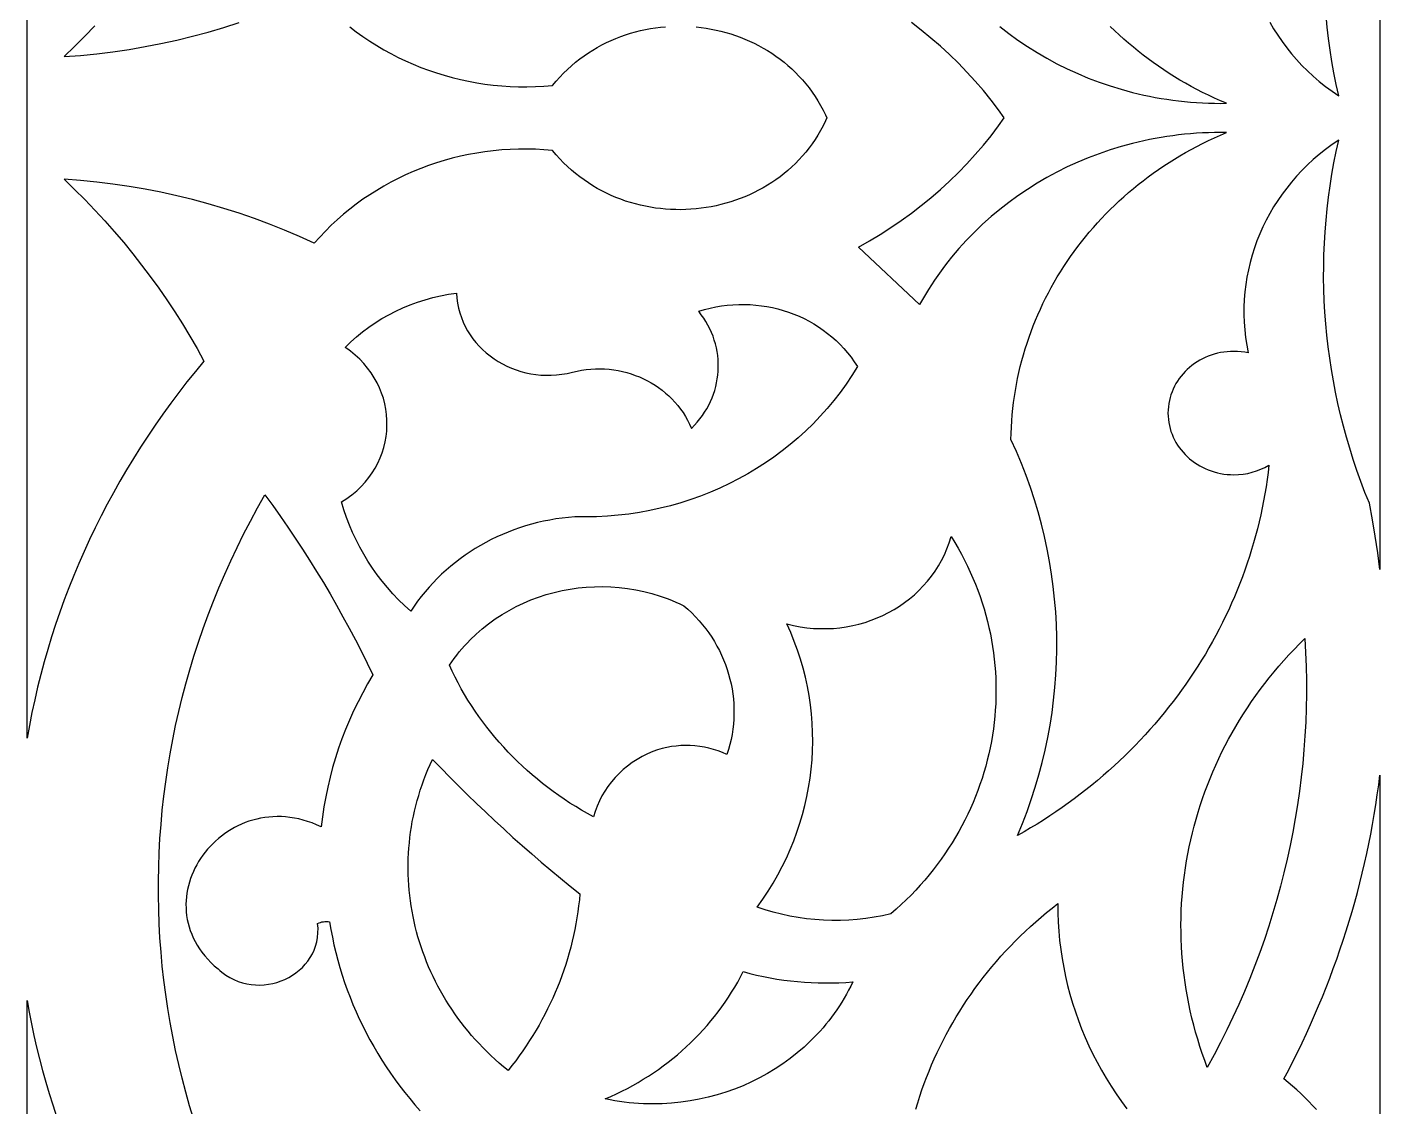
# Model space of a CAD drawing. Extents: x 1908 to 2928, y -299 to 721.
# Drawn here: x 2747.6 to 2827.6, y 153 to 216.8 of the extents above; entities that cross this region are included whole.
import ezdxf

# ---------------------------------------------------------------- set-up
doc = ezdxf.new("R2010")
doc.units = 0
doc.layers.add('BITMAP_LAYER', color=18, linetype='CONTINUOUS')

msp = doc.modelspace()

# ---------------------------------------------------------------- linework, layer by layer
at = {"layer": 'BITMAP_LAYER'}
for points in [[(2787.111, 216.797), (2787.409, 216.763), (2787.706, 216.721), (2788.001, 216.671), (2788.295, 216.611), (2788.587, 216.543), (2788.876, 216.467), (2789.163, 216.382), (2789.447, 216.289), (2789.728, 216.187), (2790.005, 216.077), (2790.279, 215.958), (2790.55, 215.831), (2790.816, 215.696), (2791.078, 215.553), (2791.335, 215.401), (2791.588, 215.241), (2791.836, 215.073), (2792.078, 214.897), (2792.315, 214.713), (2792.546, 214.52), (2792.77, 214.32), (2792.989, 214.111), (2793.201, 213.895), (2793.406, 213.671), (2793.604, 213.439), (2793.794, 213.199), (2793.977, 212.951), (2794.153, 212.695), (2794.32, 212.432), (2794.478, 212.16), (2794.628, 211.882), (2794.77, 211.595), (2794.848, 211.421), (2794.77, 211.247), (2794.628, 210.961), (2794.478, 210.682), (2794.32, 210.411), (2794.153, 210.148), (2793.977, 209.892), (2793.794, 209.644), (2793.604, 209.404), (2793.406, 209.172), (2793.201, 208.947), (2792.989, 208.731), (2792.77, 208.523), (2792.546, 208.322), (2792.315, 208.13), (2792.078, 207.946), (2791.836, 207.769), (2791.588, 207.601), (2791.335, 207.442), (2791.078, 207.29), (2790.816, 207.146), (2790.55, 207.011), (2790.279, 206.884), (2790.005, 206.766), (2789.728, 206.655), (2789.447, 206.554), (2789.163, 206.46), (2788.876, 206.375), (2788.587, 206.299), (2788.295, 206.231), (2788.001, 206.172), (2787.706, 206.121), (2787.409, 206.079), (2787.111, 206.046), (2786.812, 206.021), (2786.512, 206.006), (2786.212, 205.998), (2785.911, 206), (2785.61, 206.011), (2785.31, 206.03), (2785.01, 206.059), (2784.711, 206.096), (2784.413, 206.142), (2784.116, 206.197), (2783.821, 206.262), (2783.527, 206.335), (2783.236, 206.418), (2782.947, 206.509), (2782.66, 206.61), (2782.376, 206.721), (2782.096, 206.84), (2781.818, 206.969), (2781.544, 207.107), (2781.274, 207.254), (2781.008, 207.411), (2780.746, 207.577), (2780.489, 207.752), (2780.237, 207.937), (2779.99, 208.132), (2779.748, 208.336), (2779.511, 208.55), (2779.281, 208.773), (2779.056, 209.007), (2778.838, 209.249), (2778.627, 209.502), (2778.122, 209.543), (2777.619, 209.569), (2777.116, 209.58), (2776.615, 209.577), (2776.116, 209.559), (2775.619, 209.526), (2775.124, 209.48), (2774.632, 209.418), (2774.144, 209.343), (2773.659, 209.254), (2773.177, 209.151), (2772.7, 209.034), (2772.227, 208.904), (2771.759, 208.76), (2771.297, 208.603), (2770.839, 208.432), (2770.388, 208.249), (2769.942, 208.053), (2769.504, 207.843), (2769.071, 207.622), (2768.646, 207.387), (2768.229, 207.14), (2767.819, 206.881), (2767.417, 206.61), (2767.024, 206.326), (2766.64, 206.031), (2766.264, 205.724), (2765.899, 205.406), (2765.543, 205.075), (2765.197, 204.734), (2764.861, 204.381), (2764.536, 204.017), (2763.666, 204.412), (2762.787, 204.787), (2761.899, 205.14), (2761.003, 205.473), (2760.099, 205.785), (2759.187, 206.075), (2758.268, 206.345), (2757.343, 206.593), (2756.411, 206.82), (2755.474, 207.025), (2754.531, 207.208), (2753.583, 207.37), (2752.63, 207.51), (2751.674, 207.627), (2750.713, 207.723), (2749.75, 207.797), (2750.369, 207.2), (2750.975, 206.592), (2751.568, 205.973), (2752.148, 205.344), (2752.714, 204.704), (2753.267, 204.055), (2753.806, 203.396), (2754.331, 202.727), (2754.843, 202.049), (2755.34, 201.361), (2755.822, 200.664), (2756.291, 199.959), (2756.744, 199.245), (2757.183, 198.522), (2757.607, 197.791), (2758.016, 197.052), (2757.507, 196.438), (2757.009, 195.817), (2756.523, 195.19), (2756.048, 194.556), (2755.585, 193.916), (2755.133, 193.27), (2754.692, 192.618), (2754.263, 191.96), (2753.845, 191.296), (2753.439, 190.626), (2753.045, 189.951), (2752.662, 189.271), (2752.292, 188.586), (2751.933, 187.895), (2751.586, 187.2), (2751.251, 186.499), (2750.928, 185.794), (2750.617, 185.085), (2750.318, 184.371), (2750.031, 183.653), (2749.756, 182.931), (2749.494, 182.205), (2749.244, 181.475), (2749.006, 180.742), (2748.781, 180.005), (2748.568, 179.264), (2748.367, 178.52), (2748.179, 177.773), (2748.004, 177.024), (2747.841, 176.271), (2747.691, 175.515), (2747.554, 174.757), (2747.554, 211.421), (2747.554, 248.085)], [(2827.554, 238.106), (2827.554, 211.421), (2827.554, 184.736), (2827.427, 185.717), (2827.28, 186.696), (2827.113, 187.672), (2826.927, 188.645), (2826.669, 189.288), (2826.425, 189.935), (2826.193, 190.584), (2825.973, 191.237), (2825.767, 191.893), (2825.574, 192.551), (2825.393, 193.212), (2825.226, 193.876), (2825.071, 194.542), (2824.929, 195.21), (2824.8, 195.88), (2824.684, 196.551), (2824.581, 197.225), (2824.491, 197.899), (2824.414, 198.576), (2824.35, 199.253), (2824.3, 199.931), (2824.262, 200.61), (2824.237, 201.29), (2824.225, 201.97), (2824.227, 202.651), (2824.242, 203.332), (2824.269, 204.013), (2824.31, 204.693), (2824.365, 205.374), (2824.432, 206.053), (2824.512, 206.733), (2824.606, 207.411), (2824.713, 208.089), (2824.834, 208.765), (2824.967, 209.44), (2825.114, 210.114), (2824.719, 209.842), (2824.337, 209.559), (2823.968, 209.264), (2823.612, 208.958), (2823.27, 208.641), (2822.941, 208.314), (2822.626, 207.978), (2822.325, 207.631), (2822.039, 207.276), (2821.767, 206.912), (2821.509, 206.539), (2821.266, 206.159), (2821.039, 205.772), (2820.826, 205.377), (2820.628, 204.976), (2820.446, 204.568), (2820.279, 204.155), (2820.128, 203.736), (2819.994, 203.312), (2819.875, 202.884), (2819.772, 202.451), (2819.686, 202.015), (2819.617, 201.575), (2819.564, 201.133), (2819.529, 200.688), (2819.51, 200.24), (2819.509, 199.791), (2819.525, 199.341), (2819.559, 198.889), (2819.611, 198.438), (2819.681, 197.986), (2819.769, 197.534), (2819.561, 197.573), (2819.349, 197.601), (2819.133, 197.618), (2818.913, 197.623), (2818.713, 197.619), (2818.515, 197.605), (2818.321, 197.581), (2818.129, 197.549), (2817.941, 197.509), (2817.756, 197.46), (2817.575, 197.402), (2817.398, 197.337), (2817.226, 197.264), (2817.058, 197.183), (2816.895, 197.096), (2816.737, 197.001), (2816.585, 196.899), (2816.438, 196.791), (2816.297, 196.676), (2816.161, 196.556), (2816.032, 196.429), (2815.91, 196.297), (2815.795, 196.159), (2815.686, 196.016), (2815.585, 195.868), (2815.491, 195.715), (2815.405, 195.558), (2815.327, 195.397), (2815.258, 195.231), (2815.196, 195.062), (2815.144, 194.889), (2815.101, 194.712), (2815.066, 194.533), (2815.042, 194.35), (2815.027, 194.165), (2815.021, 193.978), (2815.027, 193.79), (2815.042, 193.605), (2815.066, 193.423), (2815.101, 193.243), (2815.144, 193.067), (2815.196, 192.894), (2815.258, 192.724), (2815.327, 192.559), (2815.405, 192.397), (2815.491, 192.24), (2815.585, 192.087), (2815.686, 191.939), (2815.795, 191.796), (2815.91, 191.659), (2816.032, 191.526), (2816.161, 191.4), (2816.297, 191.279), (2816.438, 191.165), (2816.585, 191.056), (2816.737, 190.955), (2816.895, 190.86), (2817.058, 190.772), (2817.226, 190.692), (2817.398, 190.618), (2817.575, 190.553), (2817.756, 190.496), (2817.941, 190.447), (2818.129, 190.406), (2818.321, 190.374), (2818.515, 190.351), (2818.713, 190.337), (2818.913, 190.332), (2819.19, 190.341), (2819.463, 190.369), (2819.733, 190.414), (2819.999, 190.476), (2820.259, 190.556), (2820.511, 190.653), (2820.756, 190.766), (2820.992, 190.896), (2820.942, 190.471), (2820.886, 190.047), (2820.822, 189.624), (2820.753, 189.204), (2820.676, 188.785), (2820.594, 188.367), (2820.505, 187.952), (2820.409, 187.538), (2820.308, 187.126), (2820.2, 186.716), (2820.086, 186.309), (2819.965, 185.903), (2819.839, 185.499), (2819.706, 185.097), (2819.567, 184.698), (2819.423, 184.301), (2819.272, 183.906), (2819.115, 183.513), (2818.953, 183.123), (2818.784, 182.736), (2818.61, 182.351), (2818.43, 181.969), (2818.244, 181.589), (2818.052, 181.212), (2817.855, 180.838), (2817.652, 180.466), (2817.443, 180.098), (2817.229, 179.732), (2817.009, 179.37), (2816.784, 179.01), (2816.553, 178.654), (2816.317, 178.3), (2816.075, 177.95), (2815.828, 177.604), (2815.576, 177.26), (2815.319, 176.92), (2815.056, 176.584), (2814.788, 176.251), (2814.515, 175.921), (2814.237, 175.595), (2813.953, 175.273), (2813.665, 174.954), (2813.371, 174.64), (2813.073, 174.329), (2812.77, 174.022), (2812.461, 173.719), (2812.148, 173.42), (2811.83, 173.124), (2811.508, 172.834), (2811.18, 172.547), (2810.848, 172.264), (2810.511, 171.986), (2810.17, 171.712), (2809.824, 171.443), (2809.473, 171.178), (2809.118, 170.917), (2808.758, 170.661), (2808.394, 170.41), (2808.026, 170.163), (2807.653, 169.921), (2807.276, 169.684), (2806.894, 169.452), (2806.509, 169.225), (2806.119, 169.002), (2806.412, 169.711), (2806.685, 170.425), (2806.939, 171.143), (2807.173, 171.866), (2807.387, 172.592), (2807.582, 173.323), (2807.756, 174.056), (2807.912, 174.792), (2808.047, 175.531), (2808.163, 176.271), (2808.259, 177.014), (2808.335, 177.758), (2808.392, 178.503), (2808.429, 179.249), (2808.446, 179.995), (2808.444, 180.742), (2808.422, 181.488), (2808.38, 182.234), (2808.319, 182.978), (2808.238, 183.721), (2808.137, 184.463), (2808.017, 185.202), (2807.877, 185.939), (2807.718, 186.674), (2807.539, 187.405), (2807.34, 188.133), (2807.122, 188.857), (2806.884, 189.577), (2806.627, 190.293), (2806.35, 191.004), (2806.053, 191.71), (2805.737, 192.41), (2805.745, 192.778), (2805.76, 193.145), (2805.782, 193.51), (2805.811, 193.874), (2805.847, 194.237), (2805.889, 194.598), (2805.939, 194.958), (2805.996, 195.316), (2806.059, 195.672), (2806.129, 196.027), (2806.205, 196.38), (2806.289, 196.731), (2806.378, 197.079), (2806.475, 197.426), (2806.577, 197.771), (2806.686, 198.113), (2806.802, 198.453), (2806.924, 198.791), (2807.052, 199.127), (2807.186, 199.46), (2807.326, 199.79), (2807.473, 200.118), (2807.626, 200.443), (2807.784, 200.765), (2807.949, 201.084), (2808.119, 201.401), (2808.295, 201.714), (2808.477, 202.025), (2808.665, 202.332), (2808.859, 202.636), (2809.058, 202.937), (2809.263, 203.235), (2809.473, 203.529), (2809.689, 203.819), (2809.91, 204.106), (2810.137, 204.39), (2810.369, 204.669), (2810.606, 204.945), (2810.849, 205.217), (2811.097, 205.485), (2811.35, 205.749), (2811.608, 206.009), (2811.871, 206.265), (2812.139, 206.517), (2812.412, 206.765), (2812.69, 207.008), (2812.973, 207.246), (2813.26, 207.48), (2813.553, 207.71), (2813.85, 207.935), (2814.152, 208.155), (2814.458, 208.371), (2814.769, 208.581), (2815.084, 208.787), (2815.404, 208.988), (2815.728, 209.184), (2816.057, 209.374), (2816.389, 209.559), (2816.726, 209.739), (2817.068, 209.914), (2817.413, 210.083), (2817.763, 210.247), (2818.116, 210.405), (2818.474, 210.558), (2818.117, 210.56), (2817.762, 210.557), (2817.407, 210.548), (2817.053, 210.533), (2816.701, 210.512), (2816.35, 210.485), (2816, 210.453), (2815.651, 210.415), (2815.304, 210.371), (2814.958, 210.322), (2814.614, 210.267), (2814.271, 210.207), (2813.93, 210.141), (2813.591, 210.07), (2813.253, 209.993), (2812.918, 209.911), (2812.253, 209.731), (2811.596, 209.53), (2810.948, 209.308), (2810.309, 209.065), (2809.68, 208.803), (2809.062, 208.521), (2808.454, 208.219), (2807.859, 207.898), (2807.275, 207.558), (2806.704, 207.2), (2806.146, 206.823), (2805.602, 206.428), (2805.072, 206.015), (2804.556, 205.585), (2804.057, 205.138), (2803.573, 204.674), (2803.337, 204.436), (2803.105, 204.194), (2802.877, 203.948), (2802.654, 203.697), (2802.435, 203.443), (2802.221, 203.185), (2802.011, 202.923), (2801.806, 202.657), (2801.605, 202.387), (2801.409, 202.113), (2801.218, 201.836), (2801.032, 201.555), (2800.85, 201.27), (2800.674, 200.982), (2800.502, 200.69), (2800.336, 200.395), (2796.715, 203.787), (2797.369, 204.152), (2798.009, 204.536), (2798.637, 204.936), (2799.25, 205.353), (2799.85, 205.786), (2800.435, 206.236), (2801.006, 206.701), (2801.562, 207.181), (2802.102, 207.677), (2802.626, 208.187), (2803.135, 208.712), (2803.627, 209.251), (2804.102, 209.803), (2804.559, 210.369), (2805, 210.949), (2805.337, 211.421), (2805, 211.894), (2804.559, 212.473), (2804.102, 213.039), (2803.627, 213.592), (2803.135, 214.131), (2802.626, 214.656), (2802.102, 215.166), (2801.562, 215.661), (2801.006, 216.142), (2800.435, 216.607), (2799.85, 217.056)], [(2751.568, 216.87), (2750.975, 216.251), (2750.369, 215.643), (2749.75, 215.046), (2750.713, 215.119), (2751.674, 215.215), (2752.63, 215.333), (2753.583, 215.473), (2754.531, 215.634), (2755.474, 215.818), (2756.411, 216.023), (2757.343, 216.25), (2758.268, 216.498), (2759.187, 216.767), (2760.099, 217.058)], [(2766.64, 216.811), (2767.024, 216.516), (2767.417, 216.233), (2767.819, 215.961), (2768.229, 215.702), (2768.646, 215.455), (2769.071, 215.221), (2769.504, 214.999), (2769.942, 214.79), (2770.388, 214.594), (2770.839, 214.41), (2771.297, 214.24), (2771.759, 214.083), (2772.227, 213.939), (2772.7, 213.809), (2773.177, 213.692), (2773.659, 213.589), (2774.144, 213.499), (2774.632, 213.424), (2775.124, 213.363), (2775.619, 213.316), (2776.116, 213.284), (2776.615, 213.266), (2777.116, 213.262), (2777.619, 213.273), (2778.122, 213.3), (2778.627, 213.341), (2778.838, 213.593), (2779.056, 213.836), (2779.281, 214.069), (2779.511, 214.292), (2779.748, 214.506), (2779.99, 214.71), (2780.237, 214.905), (2780.489, 215.09), (2780.746, 215.266), (2781.008, 215.432), (2781.274, 215.589), (2781.544, 215.736), (2781.818, 215.874), (2782.096, 216.003), (2782.376, 216.122), (2782.66, 216.232), (2782.947, 216.333), (2783.236, 216.425), (2783.527, 216.507), (2783.821, 216.581), (2784.116, 216.645), (2784.413, 216.7), (2784.711, 216.747), (2785.01, 216.784), (2785.31, 216.812)], [(2805.072, 216.827), (2805.602, 216.415), (2806.146, 216.02), (2806.704, 215.643), (2807.275, 215.284), (2807.859, 214.945), (2808.454, 214.624), (2809.062, 214.322), (2809.68, 214.04), (2810.309, 213.777), (2810.948, 213.535), (2811.596, 213.313), (2812.253, 213.112), (2812.918, 212.932), (2813.253, 212.85), (2813.591, 212.773), (2813.93, 212.702), (2814.271, 212.636), (2814.614, 212.576), (2814.958, 212.521), (2815.304, 212.471), (2815.651, 212.428), (2816, 212.39), (2816.35, 212.357), (2816.701, 212.331), (2817.053, 212.31), (2817.407, 212.295), (2817.762, 212.286), (2818.117, 212.282), (2818.474, 212.285), (2818.116, 212.437), (2817.763, 212.595), (2817.413, 212.759), (2817.068, 212.928), (2816.726, 213.103), (2816.389, 213.283), (2816.057, 213.468), (2815.728, 213.659), (2815.404, 213.855), (2815.084, 214.055), (2814.769, 214.261), (2814.458, 214.472), (2814.152, 214.687), (2813.85, 214.907), (2813.553, 215.132), (2813.26, 215.362), (2812.973, 215.596), (2812.69, 215.835), (2812.412, 216.078), (2812.139, 216.325), (2811.871, 216.577), (2811.608, 216.833)], [(2821.039, 217.071), (2821.266, 216.683), (2821.509, 216.303), (2821.767, 215.931), (2822.039, 215.567), (2822.325, 215.211), (2822.626, 214.865), (2822.941, 214.528), (2823.27, 214.201), (2823.612, 213.884), (2823.968, 213.578), (2824.337, 213.284), (2824.719, 213), (2825.114, 212.729), (2824.967, 213.402), (2824.834, 214.077), (2824.713, 214.754), (2824.606, 215.431), (2824.512, 216.11), (2824.432, 216.789), (2824.365, 217.469)], [(2757.409, 152.217), (2757.164, 153.028), (2756.934, 153.843), (2756.72, 154.66), (2756.52, 155.48), (2756.336, 156.303), (2756.167, 157.128), (2756.014, 157.956), (2755.876, 158.785), (2755.753, 159.616), (2755.645, 160.449), (2755.553, 161.284), (2755.476, 162.119), (2755.414, 162.956), (2755.368, 163.794), (2755.337, 164.632), (2755.322, 165.471), (2755.322, 166.31), (2755.337, 167.149), (2755.368, 167.988), (2755.414, 168.827), (2755.475, 169.665), (2755.552, 170.503), (2755.645, 171.339), (2755.753, 172.175), (2755.877, 173.009), (2756.016, 173.842), (2756.17, 174.673), (2756.34, 175.503), (2756.526, 176.33), (2756.727, 177.156), (2756.944, 177.978), (2757.176, 178.799), (2757.424, 179.616), (2757.688, 180.43), (2757.967, 181.242), (2758.262, 182.049), (2758.573, 182.854), (2758.899, 183.654), (2759.241, 184.451), (2759.598, 185.243), (2759.971, 186.031), (2760.36, 186.815), (2760.765, 187.593), (2761.185, 188.367), (2761.621, 189.136), (2762.081, 188.505), (2762.533, 187.869), (2762.977, 187.228), (2763.413, 186.583), (2763.841, 185.933), (2764.261, 185.279), (2764.673, 184.62), (2765.076, 183.956), (2765.471, 183.288), (2765.858, 182.616), (2766.236, 181.94), (2766.606, 181.26), (2766.968, 180.575), (2767.321, 179.887), (2767.666, 179.194), (2768.002, 178.498), (2767.695, 177.977), (2767.404, 177.45), (2767.127, 176.916), (2766.866, 176.376), (2766.62, 175.831), (2766.389, 175.279), (2766.174, 174.723), (2765.974, 174.161), (2765.79, 173.595), (2765.622, 173.025), (2765.469, 172.45), (2765.332, 171.872), (2765.212, 171.29), (2765.107, 170.705), (2765.018, 170.117), (2764.946, 169.526), (2764.678, 169.647), (2764.412, 169.753), (2764.146, 169.845), (2763.882, 169.924), (2763.619, 169.99), (2763.359, 170.042), (2763.1, 170.082), (2762.844, 170.11), (2762.59, 170.125), (2762.339, 170.129), (2762.091, 170.121), (2761.846, 170.102), (2761.605, 170.073), (2761.367, 170.032), (2761.133, 169.982), (2760.903, 169.921), (2760.677, 169.851), (2760.455, 169.771), (2760.239, 169.682), (2760.027, 169.585), (2759.82, 169.479), (2759.619, 169.365), (2759.423, 169.243), (2759.233, 169.113), (2759.049, 168.976), (2758.872, 168.832), (2758.7, 168.681), (2758.536, 168.524), (2758.378, 168.361), (2758.227, 168.192), (2758.083, 168.018), (2757.947, 167.838), (2757.819, 167.653), (2757.699, 167.464), (2757.586, 167.27), (2757.482, 167.073), (2757.387, 166.872), (2757.3, 166.667), (2757.223, 166.459), (2757.155, 166.248), (2757.096, 166.035), (2757.047, 165.82), (2757.007, 165.602), (2756.978, 165.383), (2756.959, 165.163), (2756.951, 164.942), (2756.953, 164.72), (2756.966, 164.497), (2756.991, 164.274), (2757.027, 164.052), (2757.074, 163.83), (2757.134, 163.609), (2757.205, 163.388), (2757.289, 163.169), (2757.385, 162.952), (2757.493, 162.737), (2757.615, 162.524), (2757.75, 162.313), (2757.898, 162.106), (2758.06, 161.901), (2758.235, 161.7), (2758.424, 161.502), (2758.628, 161.309), (2758.846, 161.12), (2758.956, 161.022), (2759.069, 160.929), (2759.3, 160.76), (2759.539, 160.614), (2759.784, 160.489), (2760.034, 160.386), (2760.287, 160.303), (2760.544, 160.241), (2760.803, 160.198), (2761.062, 160.175), (2761.321, 160.17), (2761.578, 160.183), (2761.833, 160.214), (2762.085, 160.263), (2762.331, 160.328), (2762.572, 160.41), (2762.806, 160.507), (2763.032, 160.619), (2763.25, 160.747), (2763.457, 160.888), (2763.652, 161.043), (2763.836, 161.212), (2764.006, 161.394), (2764.162, 161.587), (2764.302, 161.793), (2764.426, 162.01), (2764.532, 162.238), (2764.619, 162.476), (2764.687, 162.724), (2764.733, 162.981), (2764.757, 163.247), (2764.759, 163.522), (2764.736, 163.804), (2764.818, 163.843), (2764.903, 163.874), (2764.99, 163.898), (2765.079, 163.915), (2765.169, 163.924), (2765.26, 163.926), (2765.351, 163.92), (2765.441, 163.906), (2765.519, 163.448), (2765.606, 162.993), (2765.704, 162.54), (2765.811, 162.09), (2765.927, 161.642), (2766.054, 161.198), (2766.189, 160.756), (2766.334, 160.317), (2766.489, 159.882), (2766.653, 159.45), (2766.826, 159.021), (2767.008, 158.596), (2767.2, 158.175), (2767.4, 157.757), (2767.609, 157.343), (2767.828, 156.934), (2768.055, 156.529), (2768.291, 156.128), (2768.535, 155.732), (2768.788, 155.34), (2769.05, 154.953), (2769.32, 154.571), (2769.598, 154.194), (2769.885, 153.822), (2770.18, 153.455), (2770.484, 153.093), (2770.795, 152.738)], [(2823.795, 152.813), (2823.572, 153.053), (2823.345, 153.289), (2823.113, 153.522), (2822.876, 153.75), (2822.634, 153.975), (2822.387, 154.197), (2822.136, 154.414), (2821.88, 154.627), (2822.158, 155.157), (2822.43, 155.689), (2822.695, 156.224), (2822.954, 156.761), (2823.207, 157.3), (2823.453, 157.842), (2823.693, 158.386), (2823.927, 158.932), (2824.154, 159.481), (2824.374, 160.032), (2824.588, 160.584), (2824.796, 161.139), (2824.996, 161.696), (2825.191, 162.254), (2825.379, 162.815), (2825.56, 163.377), (2825.735, 163.941), (2825.903, 164.507), (2826.064, 165.074), (2826.219, 165.644), (2826.367, 166.214), (2826.508, 166.786), (2826.643, 167.36), (2826.771, 167.935), (2826.893, 168.511), (2827.008, 169.089), (2827.116, 169.668), (2827.217, 170.248), (2827.311, 170.829), (2827.399, 171.412), (2827.48, 171.995), (2827.554, 172.58), (2827.554, 146.171)], [(2800.112, 152.838), (2800.225, 153.217), (2800.344, 153.594), (2800.471, 153.97), (2800.604, 154.343), (2800.743, 154.714), (2800.889, 155.083), (2801.042, 155.449), (2801.201, 155.814), (2801.367, 156.175), (2801.539, 156.535), (2801.718, 156.891), (2801.902, 157.245), (2802.094, 157.596), (2802.291, 157.944), (2802.495, 158.29), (2802.705, 158.632), (2802.921, 158.971), (2803.144, 159.307), (2803.372, 159.64), (2803.607, 159.97), (2803.848, 160.296), (2804.095, 160.618), (2804.348, 160.937), (2804.607, 161.252), (2804.872, 161.564), (2805.143, 161.872), (2805.42, 162.176), (2805.702, 162.475), (2805.991, 162.771), (2806.285, 163.063), (2806.585, 163.35), (2806.891, 163.634), (2807.203, 163.913), (2807.52, 164.187), (2807.843, 164.457), (2808.172, 164.722), (2808.506, 164.983), (2808.511, 164.436), (2808.531, 163.891), (2808.565, 163.347), (2808.615, 162.806), (2808.68, 162.268), (2808.76, 161.732), (2808.854, 161.2), (2808.963, 160.67), (2809.087, 160.144), (2809.224, 159.622), (2809.376, 159.104), (2809.542, 158.59), (2809.722, 158.081), (2809.916, 157.576), (2810.124, 157.077), (2810.345, 156.582), (2810.58, 156.093), (2810.829, 155.61), (2811.09, 155.133), (2811.365, 154.662), (2811.653, 154.198), (2811.954, 153.741), (2812.267, 153.29), (2812.594, 152.847)], [(2747.554, 124.04), (2747.554, 159.262), (2747.68, 158.566), (2747.817, 157.871), (2747.964, 157.179), (2748.122, 156.489), (2748.291, 155.802), (2748.47, 155.117), (2748.66, 154.435), (2748.861, 153.756), (2749.072, 153.08), (2749.293, 152.406)]]:
    msp.add_lwpolyline(points, dxfattribs=at)
for points in [[(2772.966, 200.768), (2773.007, 200.471), (2773.066, 200.181), (2773.142, 199.897), (2773.234, 199.621), (2773.343, 199.353), (2773.466, 199.093), (2773.604, 198.841), (2773.757, 198.598), (2773.923, 198.365), (2774.101, 198.141), (2774.292, 197.927), (2774.495, 197.724), (2774.709, 197.532), (2774.934, 197.351), (2775.168, 197.182), (2775.412, 197.025), (2775.665, 196.88), (2775.926, 196.749), (2776.195, 196.631), (2776.47, 196.526), (2776.753, 196.435), (2777.041, 196.359), (2777.334, 196.298), (2777.633, 196.253), (2777.935, 196.223), (2778.241, 196.209), (2778.55, 196.211), (2778.861, 196.231), (2779.174, 196.268), (2779.488, 196.322), (2779.803, 196.395), (2780.076, 196.458), (2780.349, 196.51), (2780.623, 196.548), (2780.896, 196.575), (2781.168, 196.589), (2781.439, 196.592), (2781.709, 196.582), (2781.976, 196.562), (2782.242, 196.529), (2782.504, 196.486), (2782.764, 196.432), (2783.02, 196.367), (2783.273, 196.291), (2783.521, 196.205), (2783.765, 196.109), (2784.004, 196.002), (2784.237, 195.886), (2784.465, 195.76), (2784.686, 195.624), (2784.902, 195.479), (2785.11, 195.325), (2785.311, 195.161), (2785.504, 194.989), (2785.69, 194.808), (2785.867, 194.619), (2786.035, 194.422), (2786.194, 194.216), (2786.344, 194.003), (2786.483, 193.781), (2786.613, 193.553), (2786.732, 193.316), (2786.839, 193.073), (2787.016, 193.253), (2787.183, 193.439), (2787.34, 193.631), (2787.486, 193.827), (2787.621, 194.029), (2787.746, 194.234), (2787.861, 194.444), (2787.965, 194.658), (2788.059, 194.874), (2788.142, 195.094), (2788.215, 195.317), (2788.277, 195.542), (2788.329, 195.768), (2788.37, 195.997), (2788.4, 196.226), (2788.42, 196.457), (2788.429, 196.688), (2788.428, 196.92), (2788.415, 197.151), (2788.392, 197.382), (2788.359, 197.612), (2788.314, 197.841), (2788.259, 198.068), (2788.193, 198.294), (2788.116, 198.517), (2788.028, 198.738), (2787.929, 198.956), (2787.82, 199.171), (2787.699, 199.382), (2787.567, 199.589), (2787.425, 199.792), (2787.272, 199.991), (2787.606, 200.092), (2787.943, 200.178), (2788.28, 200.25), (2788.619, 200.308), (2788.958, 200.351), (2789.297, 200.38), (2789.636, 200.396), (2789.973, 200.398), (2790.309, 200.386), (2790.644, 200.361), (2790.976, 200.323), (2791.306, 200.271), (2791.632, 200.207), (2791.955, 200.129), (2792.274, 200.04), (2792.589, 199.937), (2792.899, 199.823), (2793.203, 199.696), (2793.502, 199.557), (2793.794, 199.406), (2794.08, 199.244), (2794.358, 199.07), (2794.629, 198.885), (2794.892, 198.688), (2795.147, 198.48), (2795.393, 198.262), (2795.629, 198.032), (2795.856, 197.792), (2796.073, 197.542), (2796.278, 197.281), (2796.473, 197.01), (2796.657, 196.729), (2796.333, 196.205), (2795.992, 195.694), (2795.634, 195.197), (2795.259, 194.713), (2794.867, 194.244), (2794.46, 193.789), (2794.038, 193.349), (2793.601, 192.924), (2793.15, 192.513), (2792.685, 192.119), (2792.207, 191.739), (2791.715, 191.376), (2791.212, 191.029), (2790.696, 190.698), (2790.17, 190.384), (2789.632, 190.087), (2789.084, 189.807), (2788.526, 189.544), (2787.959, 189.3), (2787.382, 189.073), (2786.797, 188.864), (2786.205, 188.674), (2785.604, 188.502), (2784.997, 188.35), (2784.383, 188.217), (2783.763, 188.103), (2783.137, 188.009), (2782.507, 187.935), (2781.871, 187.881), (2781.232, 187.848), (2780.589, 187.836), (2779.943, 187.844), (2779.568, 187.813), (2779.196, 187.771), (2778.827, 187.718), (2778.46, 187.656), (2778.097, 187.583), (2777.737, 187.501), (2777.381, 187.408), (2777.028, 187.306), (2776.679, 187.195), (2776.335, 187.074), (2775.995, 186.943), (2775.659, 186.804), (2775.329, 186.655), (2775.003, 186.497), (2774.683, 186.331), (2774.368, 186.155), (2774.058, 185.971), (2773.755, 185.779), (2773.458, 185.578), (2773.166, 185.369), (2772.882, 185.152), (2772.604, 184.927), (2772.333, 184.694), (2772.069, 184.453), (2771.812, 184.204), (2771.563, 183.948), (2771.322, 183.685), (2771.089, 183.414), (2770.863, 183.136), (2770.647, 182.851), (2770.438, 182.56), (2770.239, 182.261), (2769.874, 182.595), (2769.522, 182.94), (2769.184, 183.296), (2768.861, 183.662), (2768.551, 184.038), (2768.256, 184.424), (2767.976, 184.819), (2767.71, 185.222), (2767.46, 185.634), (2767.225, 186.054), (2767.006, 186.482), (2766.803, 186.917), (2766.615, 187.359), (2766.445, 187.807), (2766.291, 188.262), (2766.153, 188.722), (2766.314, 188.824), (2766.47, 188.929), (2766.621, 189.038), (2766.768, 189.15), (2767.045, 189.385), (2767.302, 189.632), (2767.54, 189.891), (2767.758, 190.16), (2767.956, 190.439), (2768.134, 190.727), (2768.292, 191.023), (2768.43, 191.326), (2768.547, 191.635), (2768.645, 191.949), (2768.723, 192.267), (2768.781, 192.588), (2768.819, 192.912), (2768.836, 193.237), (2768.834, 193.562), (2768.811, 193.887), (2768.768, 194.21), (2768.705, 194.531), (2768.622, 194.849), (2768.518, 195.162), (2768.394, 195.471), (2768.25, 195.773), (2768.085, 196.067), (2767.901, 196.354), (2767.695, 196.632), (2767.47, 196.901), (2767.224, 197.158), (2766.958, 197.403), (2766.671, 197.636), (2766.52, 197.748), (2766.364, 197.855), (2766.695, 198.177), (2767.039, 198.484), (2767.397, 198.775), (2767.766, 199.052), (2768.147, 199.313), (2768.54, 199.558), (2768.942, 199.786), (2769.355, 199.999), (2769.777, 200.194), (2770.208, 200.373), (2770.646, 200.534), (2771.093, 200.678), (2771.546, 200.804), (2772.006, 200.911), (2772.472, 201.001), (2772.943, 201.071)], [(2802.408, 186.335), (2802.61, 185.989), (2802.803, 185.64), (2802.988, 185.289), (2803.163, 184.936), (2803.33, 184.58), (2803.487, 184.222), (2803.636, 183.862), (2803.777, 183.5), (2803.908, 183.136), (2804.031, 182.77), (2804.145, 182.403), (2804.251, 182.035), (2804.348, 181.665), (2804.436, 181.294), (2804.516, 180.922), (2804.587, 180.55), (2804.65, 180.176), (2804.704, 179.802), (2804.749, 179.427), (2804.786, 179.052), (2804.815, 178.677), (2804.835, 178.301), (2804.847, 177.926), (2804.85, 177.55), (2804.845, 177.175), (2804.831, 176.8), (2804.809, 176.426), (2804.779, 176.053), (2804.741, 175.68), (2804.694, 175.308), (2804.639, 174.937), (2804.576, 174.567), (2804.504, 174.199), (2804.424, 173.832), (2804.336, 173.466), (2804.24, 173.102), (2804.136, 172.74), (2804.024, 172.38), (2803.903, 172.022), (2803.775, 171.666), (2803.638, 171.313), (2803.494, 170.962), (2803.341, 170.613), (2803.18, 170.267), (2803.012, 169.924), (2802.835, 169.584), (2802.651, 169.247), (2802.458, 168.914), (2802.258, 168.583), (2802.05, 168.256), (2801.834, 167.933), (2801.61, 167.613), (2801.378, 167.297), (2801.138, 166.986), (2800.891, 166.678), (2800.636, 166.375), (2800.373, 166.076), (2800.103, 165.781), (2799.825, 165.491), (2799.539, 165.206), (2799.245, 164.925), (2798.944, 164.65), (2798.635, 164.38), (2798.143, 164.269), (2797.647, 164.177), (2797.15, 164.102), (2796.65, 164.046), (2796.149, 164.008), (2795.648, 163.988), (2795.146, 163.986), (2794.645, 164.002), (2794.145, 164.035), (2793.647, 164.087), (2793.15, 164.157), (2792.657, 164.245), (2792.166, 164.351), (2791.68, 164.474), (2791.198, 164.615), (2790.72, 164.774), (2791.053, 165.24), (2791.368, 165.713), (2791.666, 166.194), (2791.946, 166.681), (2792.209, 167.176), (2792.454, 167.676), (2792.681, 168.183), (2792.89, 168.694), (2793.082, 169.211), (2793.256, 169.732), (2793.412, 170.258), (2793.55, 170.787), (2793.67, 171.32), (2793.772, 171.855), (2793.856, 172.393), (2793.922, 172.933), (2793.97, 173.475), (2794, 174.018), (2794.011, 174.562), (2794.004, 175.106), (2793.979, 175.65), (2793.936, 176.194), (2793.874, 176.737), (2793.793, 177.279), (2793.695, 177.819), (2793.577, 178.358), (2793.441, 178.893), (2793.287, 179.426), (2793.114, 179.956), (2792.922, 180.482), (2792.711, 181.003), (2792.482, 181.52), (2792.877, 181.424), (2793.273, 181.348), (2793.668, 181.291), (2794.062, 181.253), (2794.455, 181.235), (2794.846, 181.235), (2795.234, 181.253), (2795.618, 181.289), (2795.999, 181.343), (2796.375, 181.414), (2796.745, 181.502), (2797.11, 181.607), (2797.468, 181.728), (2797.819, 181.865), (2798.163, 182.018), (2798.497, 182.186), (2798.823, 182.368), (2799.139, 182.566), (2799.445, 182.778), (2799.74, 183.003), (2800.024, 183.243), (2800.295, 183.495), (2800.553, 183.761), (2800.798, 184.039), (2801.029, 184.329), (2801.245, 184.632), (2801.446, 184.945), (2801.631, 185.271), (2801.799, 185.607), (2801.95, 185.954), (2802.083, 186.311), (2802.198, 186.678)], [(2782.082, 183.705), (2782.57, 183.669), (2783.057, 183.611), (2783.543, 183.532), (2784.027, 183.43), (2784.508, 183.307), (2784.985, 183.161), (2785.222, 183.08), (2785.458, 182.993), (2785.693, 182.9), (2785.926, 182.802), (2786.158, 182.698), (2786.388, 182.588), (2786.628, 182.378), (2786.859, 182.16), (2787.08, 181.936), (2787.292, 181.705), (2787.493, 181.468), (2787.685, 181.226), (2787.867, 180.978), (2788.039, 180.724), (2788.2, 180.466), (2788.352, 180.203), (2788.493, 179.936), (2788.624, 179.664), (2788.744, 179.389), (2788.854, 179.11), (2788.953, 178.828), (2789.041, 178.542), (2789.119, 178.254), (2789.186, 177.964), (2789.242, 177.671), (2789.287, 177.377), (2789.321, 177.081), (2789.344, 176.783), (2789.355, 176.485), (2789.355, 176.185), (2789.344, 175.885), (2789.321, 175.585), (2789.286, 175.285), (2789.24, 174.985), (2789.183, 174.686), (2789.113, 174.388), (2789.032, 174.091), (2788.938, 173.795), (2788.679, 173.908), (2788.416, 174.007), (2788.149, 174.094), (2787.878, 174.166), (2787.604, 174.225), (2787.328, 174.271), (2787.05, 174.303), (2786.77, 174.322), (2786.49, 174.327), (2786.21, 174.319), (2785.931, 174.297), (2785.652, 174.261), (2785.376, 174.212), (2785.101, 174.149), (2784.829, 174.072), (2784.561, 173.981), (2784.239, 173.839), (2783.928, 173.681), (2783.629, 173.508), (2783.342, 173.319), (2783.067, 173.116), (2782.806, 172.9), (2782.559, 172.67), (2782.326, 172.428), (2782.108, 172.174), (2781.905, 171.909), (2781.719, 171.633), (2781.549, 171.347), (2781.396, 171.051), (2781.261, 170.747), (2781.144, 170.434), (2781.045, 170.114), (2780.691, 170.308), (2780.342, 170.508), (2779.997, 170.715), (2779.658, 170.928), (2779.323, 171.148), (2778.994, 171.373), (2778.67, 171.604), (2778.352, 171.841), (2778.038, 172.084), (2777.731, 172.333), (2777.429, 172.587), (2777.132, 172.847), (2776.842, 173.112), (2776.557, 173.383), (2776.278, 173.659), (2776.005, 173.94), (2775.739, 174.226), (2775.478, 174.517), (2775.224, 174.813), (2774.976, 175.114), (2774.735, 175.42), (2774.5, 175.73), (2774.271, 176.045), (2774.05, 176.364), (2773.835, 176.688), (2773.627, 177.016), (2773.426, 177.348), (2773.231, 177.684), (2773.044, 178.025), (2772.865, 178.369), (2772.692, 178.717), (2772.527, 179.069), (2772.666, 179.273), (2772.81, 179.472), (2772.959, 179.667), (2773.111, 179.858), (2773.268, 180.045), (2773.429, 180.227), (2773.594, 180.405), (2773.762, 180.579), (2774.111, 180.913), (2774.474, 181.229), (2774.85, 181.527), (2775.24, 181.808), (2775.641, 182.07), (2776.053, 182.313), (2776.476, 182.538), (2776.909, 182.744), (2777.351, 182.931), (2777.8, 183.099), (2778.257, 183.247), (2778.721, 183.375), (2779.19, 183.483), (2779.664, 183.572), (2780.142, 183.64), (2780.624, 183.687), (2781.109, 183.714), (2781.595, 183.72)], [(2823.159, 179.825), (2823.19, 179.002), (2823.206, 178.179), (2823.206, 177.358), (2823.192, 176.537), (2823.163, 175.717), (2823.12, 174.898), (2823.061, 174.081), (2822.988, 173.265), (2822.901, 172.45), (2822.798, 171.638), (2822.682, 170.827), (2822.55, 170.019), (2822.404, 169.213), (2822.244, 168.41), (2822.069, 167.609), (2821.88, 166.811), (2821.677, 166.016), (2821.459, 165.225), (2821.227, 164.437), (2820.981, 163.652), (2820.721, 162.871), (2820.447, 162.094), (2820.158, 161.321), (2819.855, 160.552), (2819.539, 159.788), (2819.208, 159.028), (2818.864, 158.273), (2818.505, 157.523), (2818.133, 156.778), (2817.747, 156.039), (2817.347, 155.304), (2817.192, 155.717), (2817.046, 156.131), (2816.907, 156.547), (2816.777, 156.963), (2816.655, 157.381), (2816.541, 157.8), (2816.435, 158.22), (2816.337, 158.64), (2816.248, 159.062), (2816.166, 159.484), (2816.093, 159.906), (2816.027, 160.33), (2815.969, 160.753), (2815.92, 161.177), (2815.878, 161.601), (2815.844, 162.025), (2815.818, 162.449), (2815.8, 162.873), (2815.79, 163.297), (2815.788, 163.721), (2815.794, 164.144), (2815.807, 164.567), (2815.828, 164.989), (2815.857, 165.411), (2815.893, 165.832), (2815.937, 166.252), (2815.989, 166.671), (2816.049, 167.089), (2816.116, 167.505), (2816.191, 167.921), (2816.273, 168.335), (2816.363, 168.748), (2816.461, 169.16), (2816.566, 169.569), (2816.679, 169.978), (2816.799, 170.384), (2816.926, 170.788), (2817.061, 171.191), (2817.204, 171.591), (2817.354, 171.989), (2817.511, 172.385), (2817.675, 172.779), (2817.847, 173.17), (2818.026, 173.558), (2818.213, 173.944), (2818.407, 174.328), (2818.608, 174.708), (2818.816, 175.085), (2819.032, 175.46), (2819.254, 175.831), (2819.484, 176.199), (2819.721, 176.564), (2819.965, 176.925), (2820.216, 177.283), (2820.475, 177.637), (2820.74, 177.988), (2821.012, 178.334), (2821.292, 178.677), (2821.578, 179.016), (2821.871, 179.351), (2822.172, 179.682), (2822.479, 180.008), (2822.793, 180.33), (2823.114, 180.648)], [(2772.037, 172.981), (2772.552, 172.456), (2773.072, 171.935), (2773.597, 171.418), (2774.126, 170.906), (2774.66, 170.398), (2775.199, 169.894), (2775.742, 169.394), (2776.289, 168.899), (2776.841, 168.408), (2777.398, 167.922), (2777.959, 167.439), (2778.524, 166.962), (2779.094, 166.489), (2779.668, 166.02), (2780.246, 165.556), (2780.212, 165.201), (2780.172, 164.848), (2780.124, 164.496), (2780.071, 164.145), (2780.01, 163.795), (2779.943, 163.446), (2779.869, 163.099), (2779.789, 162.754), (2779.703, 162.41), (2779.61, 162.068), (2779.51, 161.727), (2779.405, 161.389), (2779.293, 161.052), (2779.174, 160.717), (2779.049, 160.384), (2778.918, 160.054), (2778.781, 159.726), (2778.638, 159.4), (2778.488, 159.076), (2778.333, 158.755), (2778.171, 158.436), (2778.003, 158.12), (2777.829, 157.807), (2777.65, 157.496), (2777.464, 157.188), (2777.272, 156.883), (2777.074, 156.582), (2776.871, 156.283), (2776.662, 155.987), (2776.447, 155.695), (2776.226, 155.406), (2775.999, 155.12), (2775.736, 155.335), (2775.479, 155.554), (2775.228, 155.776), (2774.982, 156.003), (2774.742, 156.234), (2774.508, 156.469), (2774.28, 156.708), (2774.057, 156.95), (2773.841, 157.195), (2773.63, 157.445), (2773.424, 157.697), (2773.225, 157.953), (2773.032, 158.212), (2772.845, 158.474), (2772.663, 158.74), (2772.488, 159.008), (2772.318, 159.279), (2772.155, 159.553), (2771.997, 159.829), (2771.846, 160.108), (2771.701, 160.389), (2771.561, 160.673), (2771.428, 160.959), (2771.301, 161.247), (2771.181, 161.538), (2771.066, 161.83), (2770.958, 162.124), (2770.856, 162.42), (2770.76, 162.718), (2770.67, 163.018), (2770.587, 163.319), (2770.51, 163.621), (2770.44, 163.925), (2770.376, 164.23), (2770.318, 164.536), (2770.266, 164.843), (2770.221, 165.152), (2770.183, 165.461), (2770.151, 165.771), (2770.126, 166.082), (2770.107, 166.393), (2770.094, 166.705), (2770.089, 167.017), (2770.089, 167.329), (2770.097, 167.642), (2770.111, 167.955), (2770.132, 168.268), (2770.159, 168.581), (2770.193, 168.894), (2770.234, 169.207), (2770.282, 169.519), (2770.336, 169.831), (2770.397, 170.143), (2770.465, 170.454), (2770.54, 170.764), (2770.622, 171.073), (2770.711, 171.382), (2770.806, 171.69), (2770.909, 171.996), (2771.018, 172.302), (2771.135, 172.606), (2771.258, 172.909), (2771.389, 173.21), (2771.526, 173.51)], [(2790.299, 160.857), (2790.696, 160.762), (2791.095, 160.675), (2791.495, 160.596), (2791.897, 160.527), (2792.301, 160.467), (2792.706, 160.415), (2793.112, 160.373), (2793.519, 160.339), (2793.927, 160.315), (2794.336, 160.299), (2794.745, 160.292), (2795.154, 160.294), (2795.563, 160.306), (2795.972, 160.326), (2796.381, 160.355), (2796.262, 160.109), (2796.137, 159.867), (2796.008, 159.628), (2795.873, 159.393), (2795.733, 159.161), (2795.588, 158.933), (2795.439, 158.709), (2795.285, 158.489), (2795.126, 158.272), (2794.962, 158.059), (2794.794, 157.851), (2794.622, 157.646), (2794.445, 157.445), (2794.264, 157.248), (2793.89, 156.867), (2793.5, 156.502), (2793.095, 156.154), (2792.676, 155.823), (2792.242, 155.51), (2791.796, 155.215), (2791.337, 154.938), (2790.867, 154.679), (2790.385, 154.44), (2789.893, 154.219), (2789.392, 154.019), (2788.881, 153.838), (2788.363, 153.677), (2787.836, 153.536), (2787.303, 153.417), (2786.764, 153.319), (2786.219, 153.242), (2785.669, 153.186), (2785.115, 153.153), (2784.837, 153.145), (2784.558, 153.143), (2784.278, 153.146), (2783.998, 153.155), (2783.717, 153.17), (2783.435, 153.191), (2783.154, 153.217), (2782.872, 153.249), (2782.59, 153.288), (2782.307, 153.332), (2782.025, 153.382), (2781.743, 153.438), (2782.077, 153.584), (2782.407, 153.737), (2782.733, 153.896), (2783.054, 154.062), (2783.371, 154.234), (2783.684, 154.413), (2783.991, 154.597), (2784.294, 154.788), (2784.593, 154.984), (2784.886, 155.187), (2785.174, 155.395), (2785.457, 155.609), (2785.735, 155.829), (2786.008, 156.054), (2786.275, 156.285), (2786.537, 156.521), (2786.793, 156.763), (2787.044, 157.009), (2787.289, 157.261), (2787.528, 157.518), (2787.761, 157.78), (2787.988, 158.046), (2788.209, 158.318), (2788.423, 158.594), (2788.631, 158.875), (2788.833, 159.16), (2789.029, 159.45), (2789.217, 159.744), (2789.399, 160.042), (2789.575, 160.345), (2789.743, 160.651), (2789.904, 160.962)]]:
    msp.add_lwpolyline(points, close=True, dxfattribs=at)

doc.saveas('drawing.dxf')
